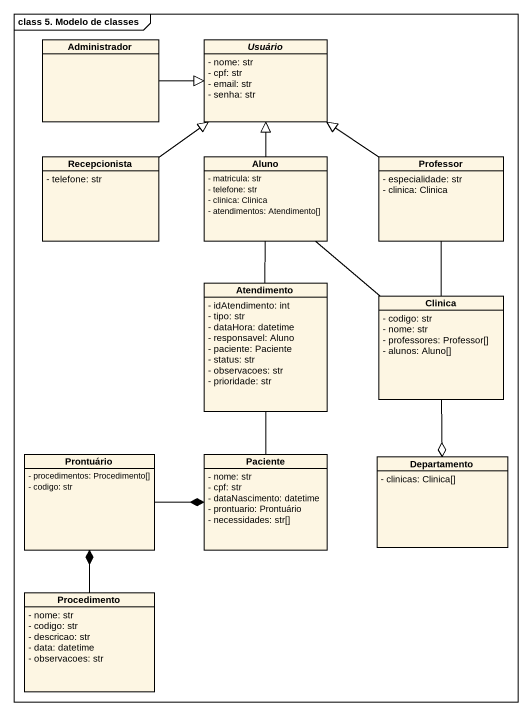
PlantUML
@startuml
mainframe class 5. Modelo de classes
hide circle
hide empty members
skinparam classAttributeIconSize 0
class Administrador
abstract class Usuário {
  - nome: str
  - cpf: str
  - email: str
  - senha: str
}
class Recepcionista {
  - telefone: str
}
class Aluno {
  - matricula: str
  - telefone: str
  - clinica: Clinica
  - atendimentos: Atendimento[]
}
class Professor {
  - especialidade: str
  - clinica: Clinica
}
class Atendimento {
  - idAtendimento: int
  - tipo: str
  - dataHora: datetime
  - responsavel: Aluno
  - paciente: Paciente
  - status: str
  - observacoes: str
  - prioridade: str
}
class Clinica {
  - codigo: str
  - nome: str
  - professores: Professor[]
  - alunos: Aluno[]
}
class Prontuário {
  - procedimentos: Procedimento[]
  - codigo: str
}
class Paciente {
  - nome: str
  - cpf: str
  - dataNascimento: datetime
  - prontuario: Prontuário
  - necessidades: str[]
}
class Departamento {
  - clinicas: Clinica[]
}
class Procedimento {
  - nome: str
  - codigo: str
  - descricao: str
  - data: datetime
  - observacoes: str
}
Administrador -right-|> Usuário
Recepcionista -up-|> Usuário
Aluno -up-|> Usuário
Aluno -- Atendimento
Professor -up-|> Usuário
Clinica -up- Aluno
Clinica -up- Professor
Clinica --o Departamento
Prontuário -right-* Paciente
Paciente -up- Atendimento
Procedimento -up-* Prontuário
@enduml
